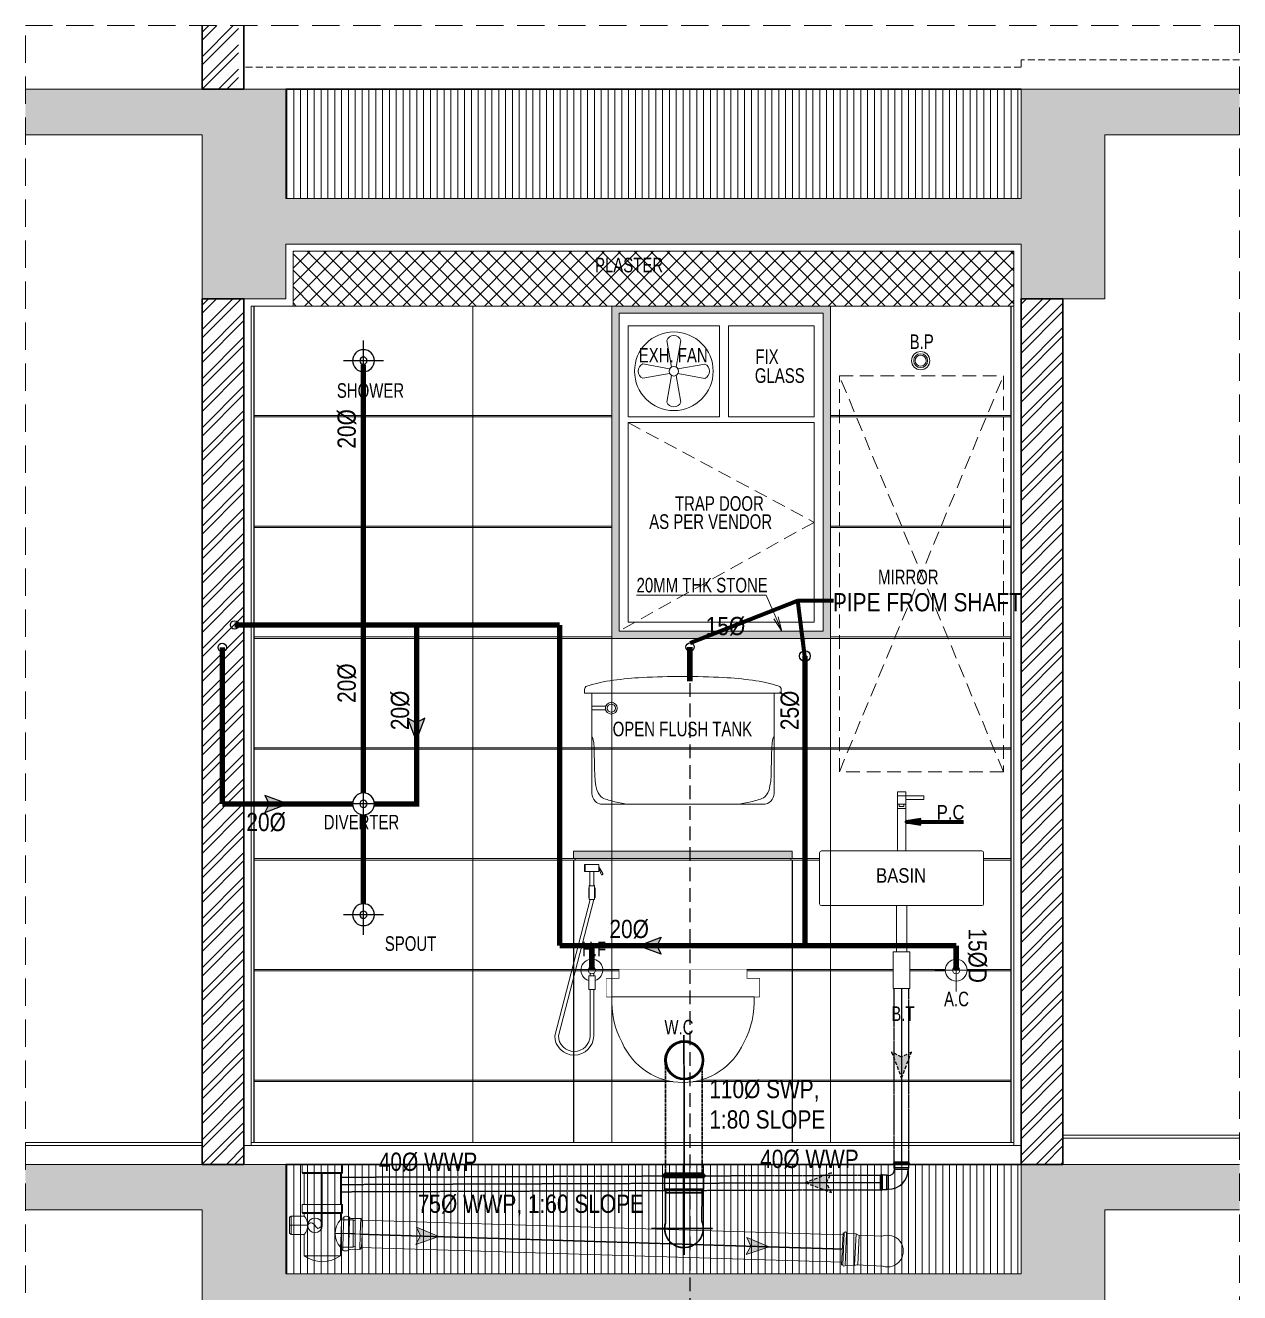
# Model space of a CAD drawing. Header units: inches. Extents: x 899679 to 12882928, y -3363313 to 527800.
# Drawn here: x 945973 to 949306, y 509643 to 513120 of the extents above; entities that cross this region are included whole.
import ezdxf
from ezdxf.enums import TextEntityAlignment as Align

# ---------------------------------------------------------------- set-up
doc = ezdxf.new("R2010")
doc.units = ezdxf.units.IN
doc.header["$LTSCALE"] = 150
for name, pattern in [('CENTER', [2, 1.25, -0.25, 0.25, -0.25]), ('DASHED2', [0.375, 0.25, -0.125]), ('HIDDEN', [0.375, 0.25, -0.125]), ('HIDDEN2', [0.1875, 0.125, -0.0625])]:
    doc.linetypes.add(name, pattern=pattern)
for name, color, linetype, lineweight in [('DOTTED LINE-MSA', 3, 'HIDDEN2', 13), ('ele02', 4, 'Continuous', 9), ('FILING-MSA', 253, 'Continuous', 9), ('g-dot', 8, 'HIDDEN', 9), ('g-ele-02', 8, 'Continuous', 9), ('g-ele-03', 8, 'Continuous', 5), ('g-ele02', 8, 'Continuous', 9), ('g-r.c.c', 8, 'Continuous', 15), ('g-text', 8, 'Continuous', 9), ('g-wall', 8, 'Continuous', 30), ('P.FIXTURE-MSA', 8, 'Continuous', 5), ('P_SOIL WASTE PIPE', 6, 'DASHED2', 30), ('P_SW PIPE', 6, 'Continuous', 9), ('P_Water Supply Downtake pipe', 3, 'Continuous', 25), ('P_WW PIPE', 4, 'Continuous', 9), ('PLASTER', 3, 'Continuous', 9), ('SHEET', 7, 'Continuous', 13), ('TILE', 8, 'Continuous', 13), ('WALL HATCH-MSA', 251, 'Continuous', 9), ('WALL TILE', 250, 'Continuous', 13)]:
    doc.layers.add(name, color=color, linetype=linetype, lineweight=lineweight)
for name, color, linetype in [('g-sol250', 8, 'Continuous'), ('P_DETAIL', 7, 'Continuous'), ('P_DOMESTIC GRAVITY PIPE', 3, 'Continuous'), ('P_FLUSHING GRAVITY PIPE', 150, 'Continuous'), ('P_HOT WATER PIPE', 1, 'HIDDEN'), ('P_SANITARY', 7, 'Continuous'), ('P_WASTE WATER PIPE', 4, 'DASHED2'), ('R.C.C HATCH-MSA', 250, 'Continuous'), ('TILE HATCH', 253, 'Continuous'), ('TILE SECTION', 152, 'Continuous')]:
    doc.layers.add(name, color=color, linetype=linetype)
doc.styles.add('AR', font='swisscl.ttf')
doc.styles.add('ARIAL', font='swisscl.ttf')
doc.styles.add('arial unicode', font='swisscl.ttf', dxfattribs={"height": 165})
doc.styles.add('PLUMBING TEXT', font='ARIALN.TTF')
doc.styles.add('SWINS', font='swissc.ttf')
doc.dimstyles.new('75', dxfattribs={"dimtxt": 115, "dimasz": 50, "dimexe": 75, "dimexo": 0, "dimgap": 25, "dimtad": 1, "dimdec": 0, "dimzin": 0, "dimdsep": 46, "dimtxsty": 'ARIAL', "dimblk": 'ARCHTICK', "dimcen": 0.09, "dimdle": 75, "dimclrd": 256, "dimclre": 256, "dimclrt": 256, "dimadec": 0, "dimazin": 0, "dimtfac": 1, "dimtdec": 0, "dimtofl": 0, "dimtmove": 1, "dimatfit": 0, "dimfxl": 1, "dimtolj": 1, "dimtzin": 0, "dimlwd": -1, "dimlwe": -1, "dimarcsym": 0})
doc.dimstyles.new('PLUMBING DIM', dxfattribs={"dimscale": 50, "dimtxt": 1.5, "dimasz": 1, "dimexe": 1, "dimexo": 1, "dimgap": 0.5, "dimtad": 1, "dimdec": 1, "dimtxsty": 'PLUMBING TEXT', "dimcen": 1, "dimdle": 50, "dimclrd": 256, "dimclre": 256, "dimclrt": 256, "dimadec": 0, "dimazin": 0, "dimtfac": 1, "dimtdec": 1, "dimtmove": 0, "dimatfit": 3, "dimfxl": 50, "dimlwd": -1, "dimlwe": -1, "dimarcsym": 1})
pattern_1 = [(45, (-947567.267, -541457.86), (-33.6759605, 33.6759605), []), (45, (-947544.816, -541457.86), (-33.6759605, 33.6759605), [])]

# ---------------------------------------------------------------- blocks, each defined once
blk = doc.blocks.new('_ArchTick')
at = {"color": 0, "linetype": 'ByBlock', "const_width": 0.15}
blk.add_lwpolyline([(-0.5, -0.5), (0.5, 0.5)], dxfattribs=at)
blk = doc.blocks.new('G$C59D45CD7')
at = {"layer": 'P.FIXTURE-MSA'}
for p, q in [((150, -385.9, 88.8), (150, -268.1, 88.8)), ((209.1, -327, 88.8), (90.9, -327, 88.8))]:
    blk.add_line(p, q, dxfattribs=at)
for points in [[(11.4, 116.5), (-11.4, 116.5), (-11.4, 162.1), (11.4, 162.1)], [(-11.4, 127.9), (11.4, 127.9), (11.4, 150.7), (-11.4, 150.7)], [(11.4, 150.7), (61.4, 150.7), (61.4, 140.7), (11.4, 140.7)], [(6.4, 127.9), (6.4, 122.2), (-6.4, 122.2), (-6.4, 127.9)]]:
    blk.add_lwpolyline(points, close=True, dxfattribs=at)
at = {"layer": 'P.FIXTURE-MSA', "elevation": 0}
blk.add_lwpolyline([(22.8, -277), (-22.8, -277), (-22.8, -377), (22.8, -377)], close=True, dxfattribs=at)
at = {"layer": 'P.FIXTURE-MSA'}
for radius in [30, 10]:
    blk.add_circle((150, -327, 88.8), radius, dxfattribs=at)
blk.add_wipeout([(-220, 0), (220, 0), (225, -5), (225, -145), (220, -150), (-220, -150), (-225, -145), (-225, -5)]).dxf.layer = 'P.FIXTURE-MSA'
for p, q in [((-11.4, 121.1), (-11.4, 0, 0)), ((11.4, 121.1), (11.4, 0, 0)), ((-220, 0), (220, 0)), ((-225, -5), (-225, -145)), ((225, -5), (225, -145)), ((-220, -150), (220, -150))]:
    blk.add_line(p, q, dxfattribs=at)
blk.add_lwpolyline([(-14.2, -277), (14.2, -277), (14.2, -150), (-14.2, -150)], close=True, dxfattribs=at)
for centre, start, end in [((-220, -5), 90, 180), ((220, -5), 0, 90), ((-220, -145), 180, 270), ((220, -145), 270, 0)]:
    blk.add_arc(centre, 5, start, end, dxfattribs=at)
blk = doc.blocks.new('BC')
at = {"ltscale": 100}
for p, q in [((0, -55), (0, 55)), ((-55, 0), (55, 0))]:
    blk.add_line(p, q, dxfattribs=at)
at = {"ltscale": 150}
for radius in [30, 10]:
    blk.add_circle((0, 0), radius, dxfattribs=at)
blk = doc.blocks.new('W.C')
at = {"ltscale": 600}
for points in [[(0, 0), (420, 0), (420, -50), (0, -50)], [(35, 25), (385, 25), (385, 0), (35, 0)]]:
    blk.add_lwpolyline(points, close=True, dxfattribs=at)
blk.add_wipeout([(35, 25), (385, 25), (385, 0), (35, 0)], dxfattribs=at)
blk.add_wipeout([(0, 0), (420, 0), (420, -50), (0, -50)], dxfattribs=at)
blk.add_lwpolyline([(377, -176, 0.138278), (405, -50), (15, -50, 0.138349), (43, -176, 0.652915)], format="xyb", close=True, dxfattribs=at)
blk = doc.blocks.new('fsfsfsfsf')
at = {"ltscale": 150}
for p, q in [((6903525.9, -4182669.8), (6903525.9, -4182707.2)), ((6903525.9, -4182669.8), (6903525.9, -4182707.2)), ((6903543.2, -4182669.8), (6903543.2, -4182707.2)), ((6903543.2, -4182669.8), (6903543.2, -4182707.2))]:
    blk.add_line(p, q, dxfattribs=at)
at = {"ltscale": 150, "elevation": 0}
for points in [[(6903515.8, -4182364), (6903514.1, -4182364), (6903514.1, -4182383.9), (6903515.8, -4182383.9)], [(6903515.8, -4182364.6), (6903515.8, -4182383.4), (6903553.3, -4182383.4), (6903553.3, -4182364.6)], [(6903541.6, -4182423.3), (6903527.5, -4182423.3), (6903527.5, -4182460.8), (6903541.6, -4182460.8)], [(6903525.9, -4182707.2), (6903543.2, -4182707.2), (6903543.2, -4182669.8), (6903525.9, -4182669.8)]]:
    blk.add_lwpolyline(points, close=True, dxfattribs=at)
for points in [[(6903540.2, -4182383.4), (6903528.9, -4182383.4), (6903528.9, -4182421.1, -0.197837), (6903527.5, -4182423.3), (6903541.6, -4182423.3, -0.197837), (6903540.2, -4182421.1)], [(6903553.3, -4182370.7), (6903553.3, -4182374), (6903559.7, -4182391.1, 0.998403), (6903564.5, -4182389.3)], [(6903539.6, -4182645.4, 0.267949), (6903529.6, -4182645.4), (6903529.6, -4182638.3), (6903539.6, -4182638.3)], [(6903539.6, -4182662.7, -0.267949), (6903529.6, -4182662.7), (6903529.6, -4182669.8), (6903539.6, -4182669.8)]]:
    blk.add_lwpolyline(points, format="xyb", close=True, dxfattribs=at)
for points in [[(6903525.9, -4182428), (6903525.9, -4182456.1)], [(6903543.2, -4182428), (6903543.2, -4182456.1)]]:
    blk.add_lwpolyline(points, dxfattribs=at)
for points in [[(6903539.6, -4182707.2), (6903539.6, -4182834.3, -0.990649), (6903432.6, -4182834.3), (6903529.6, -4182460.8)], [(6903529.6, -4182707.2), (6903529.6, -4182834.3, -0.988497), (6903442.6, -4182834.3), (6903539.6, -4182460.8)]]:
    blk.add_lwpolyline(points, format="xyb", dxfattribs=at)
at = {"ltscale": 150}
blk.add_circle((6903534.6, -4182654.1), 10, dxfattribs=at)
blk.add_arc((6903534.6, -4182654.1), 30, 286.7464, 253.2536, dxfattribs=at)
blk = doc.blocks.new('A$C4626e72a')
at = {"layer": 'P.FIXTURE-MSA'}
for p, q in [((0, 315), (0, 305)), ((540, 305), (540, 315)), ((0, 305), (20, 305)), ((20, 305), (520, 305)), ((20, 305), (20, 30)), ((520, 305), (540, 305)), ((520, 30), (520, 305)), ((20, 269.1), (58.2, 269.1)), ((20, 258.9), (58, 258.9)), ((20, 186.6), (23.1, 180.1)), ((23.1, 180.1), (25.1, 168.9)), ((516.9, 180.1), (514.9, 168.9)), ((520, 186.6), (516.9, 180.1)), ((25.1, 168.9), (26.3, 153.9)), ((26.3, 153.9), (26.8, 136.4)), ((513.7, 153.9), (513.2, 136.4)), ((514.9, 168.9), (513.7, 153.9)), ((26.8, 136.4), (27.1, 117.5)), ((27.1, 117.5), (27.4, 98.4)), ((512.9, 117.5), (512.6, 98.4)), ((513.2, 136.4), (512.9, 117.5)), ((27.4, 98.4), (28, 80.1)), ((28, 80.1), (29.1, 63.8)), ((512, 80.1), (510.9, 63.8)), ((512.6, 98.4), (512, 80.1)), ((29.1, 63.8), (31.1, 50.5)), ((31.1, 50.5), (33.7, 39.9)), ((33.7, 39.9), (37, 31.8)), ((506.3, 39.9), (503, 31.8)), ((508.9, 50.5), (506.3, 39.9)), ((510.9, 63.8), (508.9, 50.5)), ((37, 31.8), (40.7, 25.7)), ((40.7, 25.7), (44.7, 21.3)), ((44.7, 21.3), (49, 18.1)), ((49, 18.1), (53.3, 15.9)), ((50, 0), (65, 0)), ((50, 0), (190, 0)), ((53.3, 15.9), (57.5, 14.3)), ((57.5, 14.3), (61.7, 12.8)), ((61.7, 12.8), (66, 11.5)), ((66, 11.5), (70.8, 10.1)), ((70.8, 10.1), (76.5, 8.6)), ((76.5, 8.6), (83.5, 7)), ((83.5, 7), (92.1, 5.1)), ((92.1, 5.1), (102.6, 2.8)), ((102.6, 2.8), (115.4, 0)), ((190, 0), (350, 0)), ((350, 0), (490, 0)), ((437.4, 2.8), (424.6, 0)), ((447.9, 5.1), (437.4, 2.8)), ((456.5, 7), (447.9, 5.1)), ((463.5, 8.6), (456.5, 7)), ((469.2, 10.1), (463.5, 8.6)), ((474, 11.5), (469.2, 10.1)), ((478.3, 12.8), (474, 11.5)), ((475, 0), (490, 0)), ((482.5, 14.3), (478.3, 12.8)), ((486.7, 15.9), (482.5, 14.3)), ((491, 18.1), (486.7, 15.9)), ((495.3, 21.3), (491, 18.1)), ((499.3, 25.7), (495.3, 21.3)), ((503, 31.8), (499.3, 25.7))]:
    blk.add_line(p, q, dxfattribs=at)
for radius in [16.2, 11.2]:
    blk.add_circle((73.5, 263.6), radius, dxfattribs=at)
for centre, radius, start, end in [((215.1, -685.3), 1034.6, 93.1449, 97.5559), ((270, -1684.1), 2034.9, 90, 93.1449), ((270, -1684.1), 2034.9, 86.8551, 90), ((324.9, -685.3), 1034.6, 82.4441, 86.8551), ((9.5, 315), 9.5, 107.7568, 180), ((134, -73.8), 417.8, 97.5559, 107.7568), ((406, -73.8), 417.8, 72.2432, 82.4441), ((530.5, 315), 9.5, 0, 72.2432), ((50, 30), 30, 180, 270), ((490, 30), 30, 270, 0)]:
    blk.add_arc(centre, radius, start, end, dxfattribs=at)
blk = doc.blocks.new('A$C57897967')
at = {"layer": 'P_SOIL WASTE PIPE', "linetype": 'ByBlock', "ltscale": 5}
for radius in [53.1, 50]:
    blk.add_circle((-0.4, 86.6), radius, dxfattribs=at)
blk = doc.blocks.new('A$Cbf753517')
at = {"layer": 'P_SOIL WASTE PIPE', "linetype": 'Continuous'}
for p, q in [((-53.6, 0), (53.6, 0)), ((-53.6, -3.5), (-53.6, 0)), ((53.6, 0), (53.6, -3.6)), ((53.6, -3.6), (-53.6, -3.5)), ((-53.6, -43.6), (-53.6, -11.8)), ((53.3, -11.8), (-53.6, -11.8)), ((53.3, -11.8), (53.3, -43.7)), ((-49.1, -54.4), (-53.6, -43.6)), ((53.3, -43.7), (-53.6, -43.6)), ((47.7, -54.4), (-49.1, -54.4)), ((53.3, -43.7), (47.7, -54.4))]:
    blk.add_line(p, q, dxfattribs=at)
at = {"layer": 'P_SOIL WASTE PIPE', "linetype": 'Continuous', "ltscale": 200}
for p, q in [((-51.4, -137.2, 0), (-50.7, -50.5, 0)), ((48.7, -130.7, 0), (49.3, -51.4, 0))]:
    blk.add_line(p, q, dxfattribs=at)
at = {"layer": 'P_SOIL WASTE PIPE', "linetype": 'CENTER', "ltscale": 0.005}
blk.add_line((-89.1, -151.7, 0), (78.7, -151.7, 0), dxfattribs=at)
at = {"layer": 'P_SOIL WASTE PIPE', "linetype": 'Continuous', "ltscale": 5}
blk.add_arc((-0.2, -151.5), 53.1, 164.38, 23.0126, dxfattribs=at)
at = {"layer": 'P_SOIL WASTE PIPE', "linetype": 'Continuous', "extrusion": (0, 0, -1)}
for centre, major_axis, start_param, end_param in [((-53.5, -7.7), (2.92, 2.92), 2.381418, 5.473269), ((53.2, -7.7), (2.93, 2.93), -0.685986, 2.33047)]:
    blk.add_ellipse(centre, major_axis=major_axis, ratio=1, start_param=start_param, end_param=end_param, dxfattribs=at)
blk = doc.blocks.new('ARR')
at = {"ltscale": 0.025}
h = blk.add_hatch(color=256, dxfattribs=at)
edge = h.paths.add_edge_path()
edge.add_line((249, 94), (0, 0))
edge.add_line((0, 0), (249, -94))
edge.add_line((249, -94), (200, 0))
edge.add_line((200, 0), (249, 94))
at = {"color": 7, "linetype": 'Continuous', "ltscale": 0.025}
blk.add_lwpolyline([(249, 94), (0, 0), (249, -94), (200, 0)], close=True, dxfattribs=at)
blk = doc.blocks.new('PIPE POINT 110 DIA')
at = {"linetype": 'ByBlock'}
for p, q in [((0, 55), (7.1, 62.1)), ((0, 55), (0, 0)), ((7.1, 62.1), (7.1, 0)), ((46.5, 62.1), (7.1, 62.1)), ((52.2, 63.3), (52.2, 0)), ((75.3, 63.5), (75.3, 0)), ((84.2, 57.3), (84.2, 0)), ((0, -55), (0, 0)), ((84.2, 0), (5.9, 0)), ((7.1, -62.1), (7.1, 0)), ((52.2, -63.3), (52.2, 0)), ((75.3, -63.5), (75.3, 0)), ((84.2, -57.3), (84.2, 0)), ((0, -55), (7.1, -62.1)), ((46.5, -62.1), (7.1, -62.1))]:
    blk.add_line(p, q, dxfattribs=at)
for points in [[(57.3, 69.2), (57.4, 69.2)], [(57.3, -69.2), (57.4, -69.2)]]:
    blk.add_lwpolyline(points, dxfattribs=at)
for centre, radius, start, end in [((46, 69.1), 7.11, 274.2872, 329.9291), ((58.5, 62.2), 7.15, 99.2852, 151.4398), ((64.1, 30.3), 39.5, 80.2351, 99.769), ((69.6, 62.2), 7.15, 28.2902, 80.4448), ((82.2, 69), 7.15, 208.4122, 256.4146), ((79.3, 57.3), 4.94, 360, 75.4331), ((46, -69.1), 7.11, 30.0709, 85.7128), ((58.5, -62.2), 7.15, 208.5602, 260.7147), ((64.1, -30.3), 39.5, 260.2309, 279.7649), ((69.6, -62.2), 7.15, 279.5553, 331.7098), ((82.2, -69), 7.15, 103.5853, 151.5878), ((79.3, -57.3), 4.94, 284.5669, 0)]:
    blk.add_arc(centre, radius, start, end, dxfattribs=at)
blk = doc.blocks.new('A$Cc32bf1a5')
at = {"layer": 'P_WW PIPE'}
for p, q in [((-55, 0), (55, 0)), ((-55, 0), (-55, -22.1)), ((-55, -22.1), (55, -22.1)), ((-53.2, -25.1), (-55, -22.1)), ((-53.2, -25.1), (53.2, -25.1)), ((-50, -25.1), (-50, -109.9)), ((0, -25.1), (0, -165.5)), ((50, -25.1), (50, -109.9)), ((53.2, -25.1), (55, -22.1)), ((55, 0), (55, -22.1)), ((55, -109.9), (-55, -109.9)), ((-55, -109.9), (-55, -132.1)), ((55, -132.1), (-55, -132.1)), ((-53.2, -135.1), (-55, -132.1)), ((53.2, -135.1), (-53.2, -135.1)), ((-50, -135.1), (-50, -142.1)), ((50, -152.1), (50, -135.1)), ((50, -135.1), (50, -152.1)), ((53.2, -135.1), (55, -132.1)), ((55, -109.9), (55, -132.1)), ((-90, -145.1), (-85, -142.1)), ((-90, -145.1), (-90, -189.1)), ((-40, -167.1), (-90, -167.1)), ((-85, -142.1), (-85, -192.1)), ((-50, -142.1), (-85, -142.1)), ((50, -152.1), (85, -152.1)), ((85, -152.1), (85, -227.1)), ((90, -155.1), (85, -152.1)), ((90, -155.1), (90, -224.1)), ((-85, -192.1), (-90, -189.1)), ((-50, -192.1), (-85, -192.1)), ((-50, -192.1), (-50, -250.5)), ((35, -189.6), (90, -189.6)), ((50, -250.5), (50, -227.1)), ((50, -227.1), (85, -227.1)), ((90, -224.1), (85, -227.1)), ((50, -250.5), (-50, -250.5))]:
    blk.add_line(p, q, dxfattribs=at)
blk.add_circle((-20, -167.1), 20, dxfattribs=at)
for centre, radius, start, end in [((-76.2, -167.1), 36.3, 316.3972, 43.6028), ((89.4, -189.6), 54.4, 136.3972, 223.6028), ((0, -182.5), 84.4, 233.691, 306.309)]:
    blk.add_arc(centre, radius, start, end, dxfattribs=at)
blk.add_spline([(-40, -167.1), (-33.5, -160), (-20.5, -167.1), (-12.5, -175.5), (0, -167.1)], degree=3, dxfattribs=at)
at = {"layer": 'P_WW PIPE', "xscale": -0.6818181818181818, "yscale": 0.6818181818181818, "zscale": 0.6818181818181818, "rotation": 358.233084483686}
blk.add_blockref('PIPE POINT 110 DIA', (109, -191.3), dxfattribs=at)
blk = doc.blocks.new('A$C7e0736f4')
at = {"layer": 'P_WW PIPE', "extrusion": (-4.0529e-09, -1.31382e-07, 1)}
for p, q in [((-2, -43.8, 0), (2, 43.8, 0)), ((5, 43.7, 0), (0.9, -43.9, 0)), ((2, 43.8, 0), (5, 43.7, 0)), ((11.7, 43.1, 0), (7.6, -44.2, 0)), ((11.7, 43.1, 0), (37.7, 41.9, 0)), ((37.7, 41.9, 0), (33.6, -45.5, 0)), ((37.7, 41.9, 0), (46.3, 36.9, 0)), ((46.3, 36.9, 0), (42.6, -42.2, 0)), ((108.7, 34.8, 0), (43.9, 38.3, 0)), ((0.9, -43.9, 0), (-2, -43.8, 0)), ((33.6, -45.5, 0), (7.6, -44.2, 0)), ((42.6, -42.2, 0), (33.6, -45.5, 0)), ((110.1, -47.2, 0), (39.4, -43.4, 0))]:
    blk.add_line(p, q, dxfattribs=at)
blk.add_arc((123.8, -5.9), 43.5, 251.7192, 110.3518, dxfattribs=at)
blk.add_arc((123.8, -5.9), 43.5, 251.7192, 110.3518, dxfattribs=at)
at = {"layer": 'P_WW PIPE', "extrusion": (4.0529e-09, 1.31382e-07, -1)}
for centre, start_param, end_param in [((8.3, 43.2, 0), -0.685986, 2.33047), ((4.2, -44, 0), 2.381418, 5.473269)]:
    blk.add_ellipse(centre, major_axis=(-2.28, 2.5, 0), ratio=1, start_param=start_param, end_param=end_param, dxfattribs=at)
blk = doc.blocks.new('WASTE WATER ARROW')
at = {"layer": 'P_WASTE WATER PIPE', "ltscale": 0.025}
blk.add_hatch(color=256, dxfattribs=at).paths.add_polyline_path([(481737.16, -256822.52), (481729.92, -256825.26), (481737.16, -256828), (481735.75, -256825.26)])
at = {"layer": 'P_WASTE WATER PIPE', "color": 7, "linetype": 'ByBlock', "ltscale": 0.025}
blk.add_lwpolyline([(481737.16, -256822.52), (481729.92, -256825.26), (481737.16, -256828), (481735.75, -256825.26)], close=True, dxfattribs=at)
blk = doc.blocks.new('G$CEF1FA635')
at = {"layer": 'FILING-MSA'}
h = blk.add_hatch(dxfattribs=at)
h.set_pattern_fill('ANSI31', color=251, scale=150, angle=45)
h.set_pattern_definition([(90, (-1775190.223, -765055.611), (-18.75, 0), [])])
h.paths.add_polyline_path([(715.1, 3440.1), (715.1, 3740.1), (2732.8, 3740.1), (2732.8, 3440.1)])
h = blk.add_hatch(dxfattribs=at)
h.set_pattern_fill('ANSI31', color=251, scale=150, angle=45)
h.set_pattern_definition([(90, (-1775190.223, -768005.611), (-18.75, 0), [])])
h.paths.add_polyline_path([(715.1, 490.1), (715.1, 790.1), (2732.8, 790.1), (2732.8, 490.1)])
at = {"layer": 'g-sol250'}
h = blk.add_hatch(color=251, dxfattribs=at)
h.dxf.hatch_style = 1
h.paths.add_polyline_path([(2209.8, 3145.1), (1609.8, 3145.1), (1609.8, 2233.1), (2209.8, 2233.1)])
h.paths.add_polyline_path([(2189.8, 3125.1), (1629.8, 3125.1), (1629.8, 2253.2), (2189.8, 2253.2)], flags=16)
h = blk.add_hatch(color=251, dxfattribs=at)
h.dxf.hatch_style = 1
h.paths.add_polyline_path([(1504.8, 1629.1), (2104.8, 1629.1), (2104.8, 1649.1), (1504.8, 1649.1)])
at = {"layer": 'R.C.C HATCH-MSA'}
h = blk.add_hatch(color=251, dxfattribs=at)
h.dxf.hatch_style = 1
h.paths.add_polyline_path([(2732.8, 790.1), (3332.8, 790.1), (3332.8, 665.1), (2962.8, 665.1), (2962.8, 215.1), (2732.8, 215.1), (2732.8, 365.1), (715.1, 365.1), (715.1, 215.1), (484.9, 215.1), (484.9, 665.1), (0, 665.1), (0, 790.1), (715.1, 790.1), (715.1, 490.1), (2732.8, 490.1)])
h.paths.add_polyline_path([(2732.8, 3740.1), (3332.8, 3740.1), (3332.8, 3615.1), (2962.8, 3615.1), (2962.8, 3165.1), (2732.8, 3165.1), (2732.8, 3315.1), (715.1, 3315.1), (715.1, 3165.1), (484.9, 3165.1), (484.9, 3615.1), (0, 3615.1), (0, 3740.1), (715.1, 3740.1), (715.1, 3440.1), (2732.8, 3440.1)])
at = {"layer": 'TILE HATCH'}
h = blk.add_hatch(dxfattribs=at)
h.set_pattern_fill('ANSI37', color=251, scale=10, angle=180)
h.set_pattern_definition([(225, (-947567.267, -541449.86), (22.4506403, -22.4506403), []), (315, (-947567.267, -541449.86), (22.4506403, 22.4506403), [])])
h.paths.add_polyline_path([(2712.8, 3145.1), (2712.8, 3295.1), (735.1, 3295.1), (735.1, 3145.1)])
at = {"layer": 'WALL HATCH-MSA'}
h = blk.add_hatch(dxfattribs=at)
h.set_pattern_fill('ANSI32', color=251, scale=5)
h.set_pattern_definition([(45, (-947567.267, -541449.86), (-33.6759605, 33.6759605), []), (45, (-947544.816, -541449.86), (-33.6759605, 33.6759605), [])])
h.paths.add_polyline_path([(484.9, 3915.1), (584.9, 3915.1), (584.9, 3740.1), (484.9, 3740.1)])
h = blk.add_hatch(dxfattribs=at)
h.set_pattern_fill('ANSI32', color=251, scale=5)
h.set_pattern_definition(pattern_1)
h.paths.add_polyline_path([(484.9, 3165.1), (599.9, 3165.1), (599.9, 790.1), (484.9, 790.1)])
h = blk.add_hatch(dxfattribs=at)
h.set_pattern_fill('ANSI32', color=251, scale=5)
h.set_pattern_definition(pattern_1)
h.paths.add_polyline_path([(2732.8, 790.1), (2847.8, 790.1), (2847.8, 3165.1), (2732.8, 3165.1)])
at = {"color": 251}
for p, q in [((1504.8, 1625.1, 0), (1504.8, 850.1)), ((2104.8, 1625.1, 0), (2104.8, 850.1))]:
    blk.add_line(p, q, dxfattribs=at)
at = {"layer": 'DOTTED LINE-MSA', "color": 251}
blk.add_line((3332.8, 3820.1), (2732.8, 3820.1), dxfattribs=at)
at = {"layer": 'DOTTED LINE-MSA', "color": 251, "elevation": 0}
blk.add_lwpolyline([(2732.8, 3820.1), (2732.8, 3800.1), (599.9, 3800.1)], dxfattribs=at)
at = {"layer": 'ele02', "color": 251}
blk.add_line((2712.8, 3145.1), (735.1, 3145.1), dxfattribs=at)
at = {"layer": 'ele02', "color": 251, "elevation": 0}
blk.add_lwpolyline([(1609.8, 3145.1), (1609.8, 2233.1)], dxfattribs=at)
at = {"layer": 'g-dot', "color": 251}
for p, q in [((2234.3, 1867.1, 0), (2684.2, 2953.1, 0)), ((2684.2, 1867.1, 0), (2234.3, 2953.1, 0))]:
    blk.add_line(p, q, dxfattribs=at)
at = {"layer": 'g-dot', "color": 251, "elevation": 0}
blk.add_lwpolyline([(2684.3, 1867.1), (2234.3, 1867.1), (2234.2, 2953.1), (2684.2, 2953.1)], close=True, dxfattribs=at)
blk.add_lwpolyline([(1654.8, 2825.1), (2164.8, 2551.6), (1629.8, 2253.2)], dxfattribs=at)
at = {"layer": 'g-ele-02', "color": 251, "ltscale": 100, "elevation": 0}
for points in [[(2209.8, 3145.1), (1609.8, 3145.1), (1609.8, 2233.1), (2209.8, 2233.1)], [(2189.8, 3125.1), (1629.8, 3125.1), (1629.8, 2253.2), (2189.8, 2253.2)]]:
    blk.add_lwpolyline(points, close=True, dxfattribs=at)
at = {"layer": 'g-ele-03', "color": 251, "ltscale": 750, "elevation": 0}
for points in [[(1904.9, 3091.1), (1654.8, 3091.1), (1654.8, 2841.1), (1904.9, 2841.1)], [(2164.8, 3091), (1929.9, 3091.1), (1929.9, 2841.1), (2164.8, 2841.1)], [(2164.8, 2278.1), (1654.8, 2278.1), (1654.8, 2825.1), (2164.8, 2825.1)]]:
    blk.add_lwpolyline(points, close=True, dxfattribs=at)
at = {"layer": 'g-ele-03', "color": 251, "elevation": 0}
for points in [[(1773.3, 2977.4), (1760.3, 3050.9, -0.666667), (1799.4, 3050.9), (1786.4, 2977.4)], [(1768.3, 2959.9), (1694.8, 2946.9, -0.666667), (1694.8, 2986), (1768.3, 2973)], [(1791.2, 2959.5), (1864.7, 2946.5, 0.666667), (1864.7, 2985.6), (1791.2, 2972.6)], [(1773.3, 2954.8), (1760.3, 2881.2, 0.666667), (1799.4, 2881.2), (1786.4, 2954.8)]]:
    blk.add_lwpolyline(points, format="xyb", dxfattribs=at)
at = {"layer": 'g-ele-03', "color": 251}
for radius in [107.9, 13.1]:
    blk.add_circle((1779.9, 2966.1, 0), radius, dxfattribs=at)
at = {"layer": 'g-ele02', "color": 251, "elevation": 0}
blk.add_lwpolyline([(1609.8, 3145), (2209.8, 3145), (2209.8, 2233.1), (1609.8, 2233.1)], close=True, dxfattribs=at)
at = {"layer": 'g-r.c.c', "color": 251}
for points in [[(0, 3740.1), (715.1, 3740.1), (715.1, 3440.1), (2732.8, 3440.1), (2732.8, 3740.1), (3332.8, 3740.1)], [(3332.8, 3615.1), (2962.8, 3615.1), (2962.8, 3165.1), (2732.8, 3165.1), (2732.8, 3315.1), (715.1, 3315.1), (715.1, 3165.1), (484.9, 3165.1), (484.9, 3615.1), (0, 3615.1)], [(0, 790.1), (715.1, 790.1), (715.1, 490.1), (2732.8, 490.1), (2732.8, 790.1), (3332.8, 790.1)], [(3332.8, 665.1), (2962.8, 665.1), (2962.8, 215.1), (2732.8, 215.1), (2732.8, 365.1), (715.1, 365.1), (715.1, 215.1), (484.9, 215.1), (484.9, 665.1), (0, 665.1)]]:
    blk.add_lwpolyline(points, dxfattribs=at)
at = {"layer": 'g-wall', "color": 251}
for p, q in [((715.1, 3740.1), (2732.8, 3740.1)), ((715.1, 790.1), (2732.8, 790.1))]:
    blk.add_line(p, q, dxfattribs=at)
blk.add_lwpolyline([(599.9, 3915.1), (599.9, 3740.1), (484.9, 3740.1), (484.9, 3915.1)], dxfattribs=at)
blk.add_lwpolyline([(484.9, 3165.1), (599.9, 3165.1), (599.9, 790.1), (484.9, 790.1)], close=True, dxfattribs=at)
at = {"layer": 'g-wall', "color": 251, "elevation": 0}
blk.add_lwpolyline([(2732.8, 790.1), (2847.8, 790.1), (2847.8, 3165.1), (2732.8, 3165.1)], close=True, dxfattribs=at)
at = {"layer": 'P.FIXTURE-MSA', "color": 251}
for radius in [25, 19, 15]:
    blk.add_circle((2457.3, 2995.1, 0), radius, dxfattribs=at)
at = {"layer": 'PLASTER', "color": 251, "elevation": 0}
blk.add_lwpolyline([(619.9, 842.1), (619.9, 3145.1), (735.1, 3145.1), (735.1, 3295.1), (2712.8, 3295.1), (2712.8, 842.1)], dxfattribs=at)
at = {"layer": 'SHEET', "color": 251, "linetype": 'HIDDEN', "ltscale": 2}
for points in [[(3332.8, 100), (0, 100), (0, 3915.1), (3332.8, 3915.1)], [(0, 100), (3332.8, 100), (3332.8, 0), (0, 0)]]:
    blk.add_lwpolyline(points, close=True, dxfattribs=at)
at = {"layer": 'TILE', "color": 251}
for p, q in [((3332.8, 870.1), (2847.8, 870.1, 0)), ((484.9, 850.1), (0, 850.1)), ((484.9, 842.1), (0, 842.1)), ((3332.8, 862.1), (2847.8, 862.1, 0))]:
    blk.add_line(p, q, dxfattribs=at)
at = {"layer": 'TILE', "color": 251, "elevation": 0}
for points in [[(2732.8, 842.1), (599.9, 842.1)], [(2712.8, 850.1), (619.9, 850.1)]]:
    blk.add_lwpolyline(points, dxfattribs=at)
at = {"layer": 'TILE SECTION', "color": 251}
blk.add_line((2104.8, 3141.2), (2104.8, 3141.2), dxfattribs=at)
blk.add_line((2104.8, 3141.2), (2104.8, 3141.2), dxfattribs=at)
at = {"layer": 'TILE SECTION', "color": 251, "elevation": 0}
for points in [[(627.9, 850.1), (627.9, 3145.1)], [(2704.8, 3145.1), (2704.8, 850.1)]]:
    blk.add_lwpolyline(points, dxfattribs=at)
at = {"layer": 'WALL TILE', "color": 251}
for p, q in [((627.9, 2845.1, 0), (1609.8, 2845.1, 0)), ((627.9, 2841.1, 0), (1609.8, 2841.1, 0)), ((2209.8, 2845.1, 0), (2704.8, 2845.1, 0)), ((2209.8, 2841.1, 0), (2704.8, 2841.1, 0)), ((627.9, 2541.1, 0), (1609.8, 2541.1, 0)), ((2209.8, 2541.1, 0), (2704.8, 2541.1, 0)), ((627.9, 2537.1, 0), (1609.8, 2537.1, 0)), ((2209.8, 2537.1, 0), (2704.8, 2537.1, 0)), ((627.9, 2237.1, 0), (1609.8, 2237.1, 0)), ((627.9, 2233.1, 0), (1609.8, 2233.1, 0)), ((2209.8, 2237.1, 0), (2704.8, 2237.1, 0)), ((2209.8, 2233.1, 0), (2704.8, 2233.1, 0)), ((627.9, 1933.1, 0), (2704.8, 1933.1, 0)), ((627.9, 1929.1, 0), (2704.8, 1929.1, 0)), ((627.9, 1325.1, 0), (2382.1, 1325.1, 0)), ((2427.6, 1325.1, 0), (2525, 1325.1, 0)), ((2427.7, 1325.1, 0), (2525, 1325.1, 0)), ((2584.8, 1325.1, 0), (2704.8, 1325.1, 0)), ((2584.8, 1325.1, 0), (2704.8, 1325.1, 0)), ((627.9, 1321.1, 0), (2382.1, 1321.1, 0)), ((2427.6, 1321.1, 0), (2525, 1321.1, 0)), ((2427.7, 1321.1, 0), (2525, 1321.1, 0)), ((2584.8, 1321.1, 0), (2704.8, 1321.1, 0)), ((2584.8, 1321.1, 0), (2704.8, 1321.1, 0)), ((627.9, 1021.1, 0), (1758.1, 1021.1, 0)), ((627.9, 1017.1, 0), (1777.3, 1017.1, 0)), ((1832.5, 1017.1, 0), (2704.8, 1017.1, 0)), ((1851.7, 1021.1, 0), (2704.8, 1021.1, 0))]:
    blk.add_line(p, q, dxfattribs=at)
at = {"layer": 'WALL TILE', "color": 251, "elevation": 0}
blk.add_lwpolyline([(1227.9, 3145.1), (1227.9, 850.1)], dxfattribs=at)
for points in [[(1504.8, 1629.1), (2104.8, 1629.1), (2104.8, 1649.1), (1504.8, 1649.1)], [(1508.8, 1625.1), (2100.8, 1625.1), (2100.8, 1629.1), (1508.8, 1629.1)]]:
    blk.add_lwpolyline(points, close=True, dxfattribs=at)
at = {"color": 251, "xscale": -1}
for p in [(927.9, 2995.1), (927.9, 1779.1, 0), (927.9, 1475.1, 0)]:
    blk.add_blockref('BC', p, dxfattribs=at)
at = {"color": 251}
blk.add_blockref('A$C4626e72a', (1534.8, 1778.1, 0), dxfattribs=at)
at = {"layer": 'g-text', "color": 251}
for s, height, style, p in [('PLASTER', 40, 'arial unicode', (1563.6, 3237.5, 0)), ('B.P', 40, 'arial unicode', (2427.1, 3027.1, 0)), ('EXH. FAN', 40, 'arial unicode', (1683.6, 2990.2, 0)), ('FIX ', 40, 'arial unicode', (2003.8, 2986.2, 0)), ('SHOWER', 40, 'arial unicode', (855.1, 2893.2, 0)), ('TRAP DOOR', 40, 'arial unicode', (1783, 2583.2)), ('AS PER VENDOR', 40, 'arial unicode', (1712.3, 2533.6)), ('MIRROR', 40, 'arial unicode', (2340.3, 2381.7, 0)), ('OPEN FLUSH TANK', 40, 'arial unicode', (1612, 1964.6)), ('DIVERTER', 40, 'arial unicode', (819, 1709.1)), ('BASIN', 40, 'SWINS', (2334.9, 1562.8, 0)), ('SPOUT', 40, 'arial unicode', (986.6, 1376)), ('H.F', 40, 'arial unicode', (1527.9, 1361.1, 0)), ('SECTION-C', 55, 'arial unicode', (22.2, 25.8, 0))]:
    blk.add_text(s, height=height, dxfattribs=dict(at, style=style)).set_placement(p)
at = {"layer": 'g-text', "color": 251, "style": 'arial unicode'}
blk.add_text('20MM THK STONE', height=40, dxfattribs=at).set_placement((1857.6, 2379.3, 0), align=Align.MIDDLE)
for s, p in [('A.C', (2555.7, 1223.9, 123174.5)), ('B.T', (2408.6, 1183.4, 123174.5))]:
    blk.add_text(s, height=40, dxfattribs=at).set_placement(p, align=Align.CENTER)
at = {"layer": 'g-text', "color": 251, "char_height": 40, "style": 'arial unicode'}
for s, insert, width, attachment_point in [('GLASS', (2138.9, 2974.2, 0), 169.128, 3), ('W.C', (1833.8, 1166.3), 128.218, 6)]:
    blk.add_mtext(s, dxfattribs=dict(at, insert=insert, width=width, attachment_point=attachment_point))
at = {"layer": 'g-text', "color": 251}
blk.add_leader([(2075.9, 2253.1), (2033.1, 2351.5), (1677.4, 2351.5)], dimstyle='75', override={"dimtxt": 90, "dimasz": 40, "dimgap": 10, "dimtad": 0, "dimtxsty": 'AR', "dimclrd": 256, "dimldrblk": 'Open'}, dxfattribs=at)
at = {"color": 251}
blk.add_blockref('G$C59D45CD7', (2404.9, 1650.1, 0), dxfattribs=at)
at = {"layer": 'P.FIXTURE-MSA', "color": 251}
blk.add_blockref('W.C', (1594.9, 1300.1, 0), dxfattribs=at)
at = {"layer": 'WALL TILE', "color": 251}
for p, q in [((627.9, 1629.1, 0), (2179.9, 1629.1, 0)), ((627.9, 1625.1, 0), (2179.9, 1625.1, 0)), ((2629.9, 1629.1, 0), (2704.8, 1629.1, 0)), ((2629.9, 1625.1, 0), (2704.8, 1625.1, 0))]:
    blk.add_line(p, q, dxfattribs=at)
at = {"layer": 'WALL TILE', "color": 251, "elevation": 0}
for points in [[(1609.8, 2233.1), (1609.8, 850.1)], [(2209.8, 2233.1), (2209.8, 850.1)]]:
    blk.add_lwpolyline(points, dxfattribs=at)
at = {"layer": 'P.FIXTURE-MSA', "color": 251}
blk.add_blockref('fsfsfsfsf', (-6901979.7, 4183977.2), dxfattribs=at)
at = {"layer": 'g-text', "color": 251, "style": 'SWINS'}
for s, p in [('P.C', (2501.3, 1736, 0)), ('BASIN', (2334.9, 1562.8, 0))]:
    blk.add_text(s, height=40, dxfattribs=at).set_placement(p)
at = {"layer": 'g-text', "color": 251}
blk.add_leader([(2418.3, 1729.7, 0), (2575.1, 1729.7, 0)], dimstyle='75', override={"dimscale": 1, "dimtxt": 90, "dimasz": 40, "dimgap": 10, "dimtad": 0, "dimtxsty": 'AR', "dimclrd": 256, "dimldrblk": 'Open', "dimlwd": 65535}, dxfattribs=at)

msp = doc.modelspace()

# ---------------------------------------------------------------- block references
at = {"color": 1}
msp.add_blockref('G$CEF1FA635', (945973.1, 509204.57, 0), dxfattribs=at)

# ---------------------------------------------------------------- next in the draw order: linework, layer by layer
at = {"layer": 'P_DOMESTIC GRAVITY PIPE', "const_width": 15}
for points in [[(947439.37, 511474.71), (946547.34, 511474.71)], [(946930.96, 510983.66), (947047.25, 510983.66), (947047.25, 511474.71)], [(947439.37, 511474.71), (947439.37, 510594.66)], [(948112.8, 510594.66), (948112.8, 511389.32)]]:
    msp.add_lwpolyline(points, dxfattribs=at)
for points, elevation in [([(948528, 510594.66), (947439.37, 510594.66)], 0), ([(947527.93, 510527.66), (947527.93, 510596.08)], 0), ([(948528, 510527.66), (948528, 510594.66)], 88.75)]:
    msp.add_lwpolyline(points, dxfattribs=dict(at, elevation=elevation))
at = {"layer": 'P_DOMESTIC GRAVITY PIPE'}
for centre, radius in [((946547.34, 511474.71), 11.47), ((948112.8, 511389.32), 14.76)]:
    msp.add_circle(centre, radius, dxfattribs=at)
at = {"layer": 'P_FLUSHING GRAVITY PIPE', "const_width": 15, "elevation": 0}
msp.add_lwpolyline([(947796.91, 511414.27), (947796.91, 511320.13)], dxfattribs=at)
at = {"layer": 'P_FLUSHING GRAVITY PIPE'}
msp.add_circle((947797.67, 511414.27, 0), 11.44, dxfattribs=at)
at = {"layer": 'P_HOT WATER PIPE', "const_width": 15, "elevation": 0}
msp.add_lwpolyline([(946513.56, 511413.08), (946513.56, 510983.66)], dxfattribs=at)
at = {"layer": 'P_HOT WATER PIPE', "const_width": 15}
msp.add_lwpolyline([(946870.96, 510983.66), (946513.56, 510983.66)], dxfattribs=at)
at = {"layer": 'P_HOT WATER PIPE', "linetype": 'Continuous'}
msp.add_circle((946513.56, 511413.08, 0), 11.47, dxfattribs=at)
at = {"layer": 'P_SOIL WASTE PIPE', "linetype": 'CENTER', "ltscale": 0.005}
msp.add_line((947780.81, 510348.81, 0), (947781.16, 509746.25, 0), dxfattribs=at)
at = {"layer": 'P_SOIL WASTE PIPE', "ltscale": 0.07}
for p, q in [((947730.28, 510266.29, 0), (947730.28, 509970.77, 0)), ((947831.11, 510266.29, 0), (947831.11, 509970.77, 0))]:
    msp.add_line(p, q, dxfattribs=at)
at = {"layer": 'P_SOIL WASTE PIPE'}
msp.add_arc((947780.79, 509819.32, 0), 53.12, 164.38004, 23.0126, dxfattribs=at)
at = {"layer": 'P_WASTE WATER PIPE', "linetype": 'Continuous', "ltscale": 6}
for p, q in [((948398.25, 510000.35, 0), (948356.74, 510000.37, 0)), ((948356.74, 510000.37, 0), (948356.74, 509998.98, 0)), ((948356.74, 510000.37, 0), (948398.25, 510000.35, 0)), ((948356.74, 509998.98, 0), (948398.25, 509998.98, 0)), ((948356.85, 509995.78, 0), (948356.85, 509985.92, 0)), ((948356.85, 509995.78, 0), (948398.25, 509995.78, 0)), ((948398.25, 509998.98, 0), (948398.25, 510000.35, 0)), ((948398.25, 509985.92, 0), (948398.25, 509995.78, 0)), ((948320.01, 509924.59, 0), (948320, 509966.09, 0)), ((948320, 509966.09, 0), (948321.38, 509966.09, 0)), ((948321.38, 509966.09, 0), (948321.38, 509924.59, 0)), ((948324.58, 509965.98, 0), (948336.91, 509965.98, 0)), ((948324.58, 509965.98, 0), (948324.58, 509924.59, 0)), ((948336.91, 509965.98, 0), (948341.07, 509963.83, 0)), ((948336.91, 509965.98, 0), (948336.91, 509924.59, 0)), ((948341.07, 509963.83, 0), (948341.07, 509926.34, 0)), ((948356.85, 509985.92, 0), (948359, 509981.76, 0)), ((948356.85, 509985.92, 0), (948398.25, 509985.92, 0)), ((948359, 509981.76, 0), (948396.49, 509981.76, 0)), ((948396.49, 509981.76, 0), (948398.25, 509985.92, 0)), ((948321.38, 509924.59, 0), (948320.01, 509924.59, 0)), ((948336.91, 509924.59, 0), (948324.58, 509924.59, 0)), ((948341.07, 509926.34, 0), (948336.91, 509924.59, 0))]:
    msp.add_line(p, q, dxfattribs=at)
at = {"layer": 'P_WASTE WATER PIPE', "color": 252, "linetype": 'CENTER', "ltscale": 0.005}
msp.add_line((946892.32, 509803.48, 0), (948215.54, 509762.66, 0), dxfattribs=at)
at = {"layer": 'P_WASTE WATER PIPE', "color": 1, "elevation": 0}
msp.add_lwpolyline([(947797.67, 508296.57), (947797.67, 511401.65)], dxfattribs=at)
at = {"layer": 'P_WASTE WATER PIPE', "ltscale": 0.05, "elevation": 0}
for points in [[(948358, 510000.37), (948358, 510477.71)], [(948397.99, 510000.35), (948397.99, 510477.71)], [(946838.13, 509959.73), (948320, 509965.29)], [(946838.13, 509919.74), (948320.01, 509925.3)]]:
    msp.add_lwpolyline(points, dxfattribs=at)
at = {"layer": 'P_WASTE WATER PIPE', "color": 252, "linetype": 'CENTER', "ltscale": 0.005, "elevation": 0}
for points in [[(948378, 510477.71), (948378, 510000.36)], [(946838.13, 509939.73), (948320, 509945.29)]]:
    msp.add_lwpolyline(points, dxfattribs=at)
at = {"layer": 'P_WASTE WATER PIPE', "linetype": 'Continuous', "ltscale": 6}
for radius in [17.92, 55.42]:
    msp.add_arc((948341.07, 509981.76, 0), radius, 270, 0, dxfattribs=at)
for centre, start_param, end_param in [((948356.9, 509997.38, 0), -0.6863386, 2.3301175), ((948398.21, 509997.38, 0), 2.3810652, 5.4729165)]:
    msp.add_ellipse(centre, major_axis=(-1.13, 1.13), ratio=1, start_param=start_param, end_param=end_param, dxfattribs=at)
at = {"layer": 'P_WASTE WATER PIPE', "linetype": 'Continuous', "ltscale": 6, "extrusion": (0, 0, -1)}
for centre, start_param, end_param in [((948322.98, 509965.94, 0), 5.5968468, 8.6133028), ((948322.98, 509924.63, 0), 2.3810652, 5.4729165)]:
    msp.add_ellipse(centre, major_axis=(-1.13, 1.13), ratio=1, start_param=start_param, end_param=end_param, dxfattribs=at)
at = {"layer": 'P_Water Supply Downtake pipe', "color": 11, "linetype": 'Continuous', "ltscale": 0.5, "const_width": 15}
for points in [[(946900.96, 511013.66), (946900.96, 512188.65)], [(946900.96, 510953.66), (946901.03, 510709.66)]]:
    msp.add_lwpolyline(points, dxfattribs=at)
at = {"layer": 'P_WW PIPE'}
for p, q in [((946894.84, 509841.86, 0), (948217.32, 509801.06, 0)), ((946892.53, 509766.89, 0), (948213.84, 509726.13, 0))]:
    msp.add_line(p, q, dxfattribs=at)

# ---------------------------------------------------------------- next in the draw order: block references
at = {"layer": 'P_DETAIL', "ltscale": 10}
msp.add_blockref('A$C57897967', (947781.9, 510193.77), dxfattribs=at)
at = {"layer": 'P_DOMESTIC GRAVITY PIPE', "linetype": 'Continuous', "yscale": 0.25, "zscale": 0.25}
for p, xscale, rotation in [((947045.77, 511156.55), 0.25, 90.00000000000001), ((947656.3, 510594.66, 0), -0.25, 180)]:
    msp.add_blockref('ARR', p, dxfattribs=dict(at, xscale=xscale, rotation=rotation))
at = {"layer": 'P_HOT WATER PIPE', "xscale": 0.25, "yscale": 0.25, "zscale": 0.25, "rotation": 180}
msp.add_blockref('ARR', (946692.26, 510983.66), dxfattribs=at)
at = {"layer": 'P_SOIL WASTE PIPE', "color": 2}
msp.add_blockref('A$Cbf753517', (947781.03, 509970.77, 0), dxfattribs=at)
at = {"layer": 'P_WASTE WATER PIPE', "ltscale": 0.05, "xscale": 9.924111691501553, "yscale": 9.924111691501553, "zscale": 9.924111691501553, "rotation": 90.00000000000001}
msp.add_blockref('WASTE WATER ARROW', (-1600384.56, -4270510.38, 0), dxfattribs=at)
at = {"layer": 'P_WASTE WATER PIPE', "color": 1}
for name, p in [('A$Cc32bf1a5', (946788.13, 509994.66, 0)), ('A$C7e0736f4', (948215.54, 509762.66, 0))]:
    msp.add_blockref(name, p, dxfattribs=at)
at = {"layer": 'P_WASTE WATER PIPE', "ltscale": 0.05, "xscale": 9.924111691501553, "yscale": 9.924111691501553, "zscale": 9.924111691501553}
msp.add_blockref('WASTE WATER ARROW', (-3832627.8, 3058707.08, 0), dxfattribs=at)
at = {"layer": 'P_WW PIPE', "xscale": -0.25, "yscale": 0.25, "zscale": 0.25, "rotation": 358.233084483686}
for p in [(947107.84, 509796.83, 0), (948014.5, 509768.87, 0)]:
    msp.add_blockref('ARR', p, dxfattribs=at)

# ---------------------------------------------------------------- next in the draw order: texts
at = {"layer": 'P_DOMESTIC GRAVITY PIPE', "style": 'PLUMBING TEXT'}
for s, p in [('20%%C', (947026.16, 511186.06, 0)), ('25%%C', (948095.71, 511186.06, 0))]:
    msp.add_text(s, height=50, rotation=90, dxfattribs=at).set_placement(p)
msp.add_text('20%%C', height=50, dxfattribs=at).set_placement((947576.24, 510615.68, 0))
at = {"layer": 'P_FLUSHING GRAVITY PIPE', "style": 'PLUMBING TEXT'}
msp.add_text('15%%C', height=50, dxfattribs=at).set_placement((947840.54, 511446.69, 0))
at = {"layer": 'P_HOT WATER PIPE', "style": 'PLUMBING TEXT'}
msp.add_text('20%%C', height=50, dxfattribs=at).set_placement((946579.77, 510909.11, 0))
at = {"layer": 'P_SANITARY', "style": 'PLUMBING TEXT'}
msp.add_text('PIPE FROM SHAFT', height=50, dxfattribs=at).set_placement((948189.66, 511512.01, 0))
at = {"layer": 'P_SW PIPE', "insert": (947850.26, 510226.32), "char_height": 50, "width": 640.0191, "attachment_point": 1, "style": 'PLUMBING TEXT'}
msp.add_mtext('110Ø SWP, \\P1:80 SLOPE', dxfattribs=at)
at = {"layer": 'P_Water Supply Downtake pipe', "color": 11, "linetype": 'Continuous', "ltscale": 0.5, "style": 'PLUMBING TEXT'}
for p in [(946879.87, 511958.38, 0), (946879.87, 511260.81, 0)]:
    msp.add_text('20%%C', height=50, rotation=90, dxfattribs=at).set_placement(p)
at = {"layer": 'P_Water Supply Downtake pipe', "ltscale": 20, "style": 'PLUMBING TEXT'}
msp.add_text('15%%CD', height=50, rotation=270, dxfattribs=at).set_placement((948561.7, 510642.16, 0))
at = {"layer": 'P_WW PIPE', "lineweight": 30, "char_height": 50, "width": 623.9432, "attachment_point": 1, "style": 'PLUMBING TEXT'}
for s, insert in [('40Ø WWP', (946943.07, 510026.89)), ('40Ø WWP', (947989.85, 510034.89)), ('75Ø WWP, 1:60 SLOPE', (947050.21, 509911.75))]:
    msp.add_mtext(s, dxfattribs=dict(at, insert=insert))

# ---------------------------------------------------------------- next in the draw order: leaders
at = {"layer": 'P_SANITARY'}
for points in [[(947797.67, 511425.71, 0), (948093.39, 511541.56, 0), (948190.79, 511541.56, 0)], [(948112.8, 511389.32), (948093.39, 511541.56)]]:
    msp.add_leader(points, dimstyle='PLUMBING DIM', override={"dimscale": 50, "dimtxt": 1.5, "dimasz": 1, "dimgap": 0.5, "dimtad": 0, "dimtxsty": 'PLUMBING TEXT', "dimclrd": 256, "dimlwd": 65535}, dxfattribs=at)

doc.saveas('drawing.dxf')
